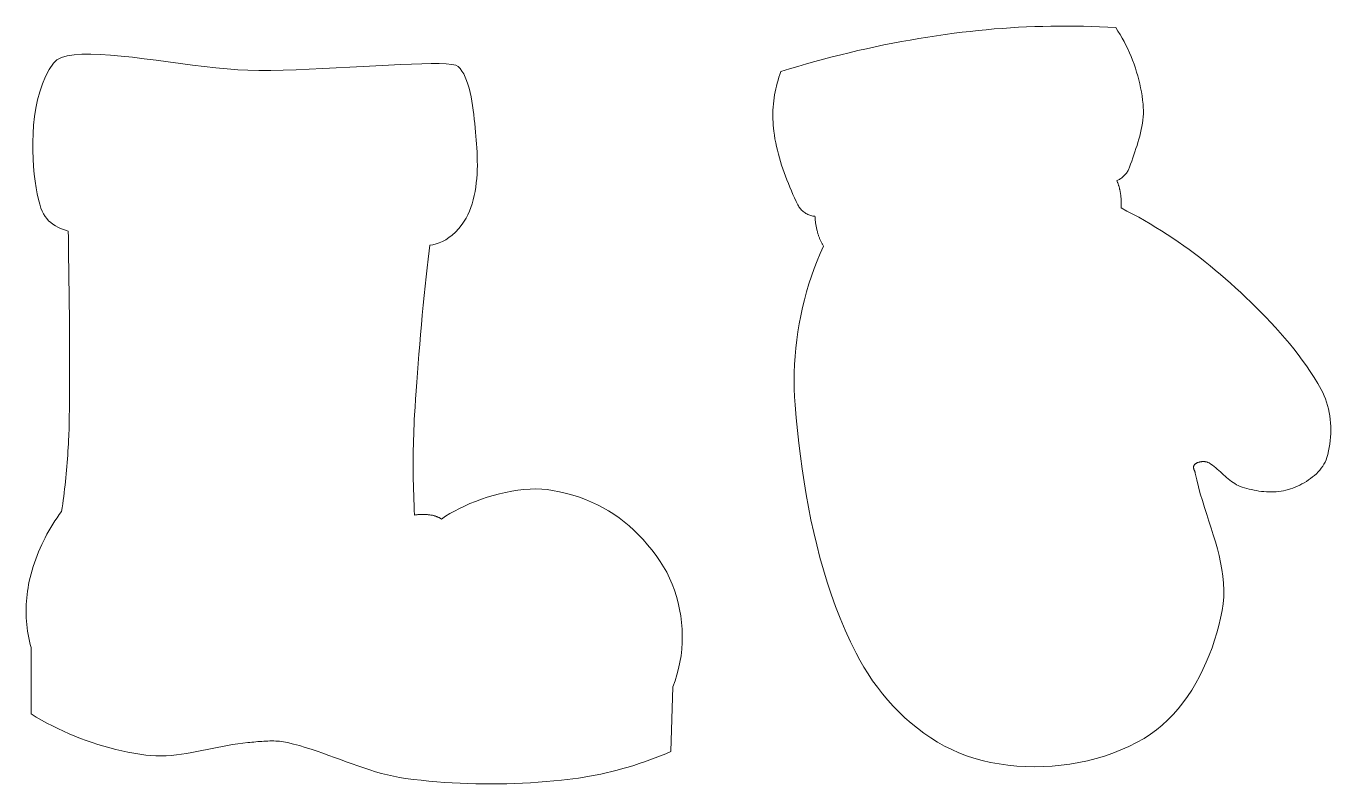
# Model space of a CAD drawing. Extents: x 30 to 226, y 1 to 115.
import ezdxf

# ---------------------------------------------------------------- set-up
doc = ezdxf.new("R2010")
doc.units = 0
doc.header["$MEASUREMENT"] = 0

# ---------------------------------------------------------------- blocks, each defined once
blk = doc.blocks.new('*E0')
at = {"color": 1, "linetype": 'Continuous', "lineweight": 0, "flags": 128}
blk.add_lwpolyline([(92.285171, 40.960586), (92.878017, 41.367136), (93.524254, 41.768484), (94.219205, 42.162138), (94.958192, 42.545605), (95.736537, 42.916394), (96.549563, 43.272013), (97.392593, 43.609969), (98.260949, 43.927771), (99.149954, 44.222926), (100.05493, 44.492943), (100.9712, 44.735329), (101.894086, 44.947592), (102.818911, 45.127241), (103.740998, 45.271782), (104.655668, 45.378725), (105.558245, 45.445578), (106.444051, 45.469847), (107.308409, 45.449042), (108.146641, 45.380669), (108.95407, 45.262237), (109.999979, 45.052431), (111.015489, 44.810321), (112.001467, 44.535625), (112.958782, 44.228065), (113.8883, 43.88736), (114.790889, 43.51323), (115.667415, 43.105395), (116.518747, 42.663575), (117.345752, 42.187489), (118.149297, 41.676858), (118.930249, 41.131401), (119.689476, 40.550839), (120.427845, 39.934892), (121.146223, 39.283278), (121.845478, 38.595719), (122.526477, 37.871933), (123.190088, 37.111642), (123.837178, 36.314564), (124.468613, 35.480421), (125.085263, 34.60893), (125.598614, 33.809619), (126.069912, 32.974603), (126.498812, 32.107346), (126.884965, 31.211315), (127.228027, 30.289976), (127.527649, 29.346792), (127.783486, 28.38523), (127.995192, 27.408754), (128.162419, 26.420831), (128.284821, 25.424925), (128.362052, 24.424503), (128.393765, 23.423028), (128.379613, 22.423967), (128.31925, 21.430785), (128.21233, 20.446946), (128.058505, 19.475918), (127.85743, 18.521164), (127.608757, 17.586151), (127.312141, 16.674343), (126.967235, 15.789206)], dxfattribs=at)
blk = doc.blocks.new('*E1')
at = {"color": 1, "linetype": 'Continuous', "lineweight": 0, "flags": 128}
blk.add_lwpolyline([(35.282141, 42.103206), (34.939853, 41.637456), (34.607148, 41.163427), (34.284187, 40.681473), (33.971134, 40.191946), (33.668152, 39.6952), (33.375403, 39.191588), (33.093052, 38.681464), (32.82126, 38.16518), (32.560191, 37.64309), (32.310009, 37.115547), (32.070875, 36.582904), (31.842954, 36.045516), (31.626407, 35.503734), (31.421399, 34.957913), (31.228092, 34.408405), (31.04665, 33.855563), (30.877234, 33.299742), (30.720009, 32.741294), (30.575138, 32.180573), (30.442783, 31.617931), (30.340312, 31.130344), (30.250116, 30.639008), (30.172183, 30.144375), (30.1065, 29.646899), (30.053056, 29.147032), (30.011837, 28.645229), (29.982832, 28.141941), (29.966028, 27.637623), (29.961413, 27.132728), (29.968976, 26.627708), (29.988703, 26.123017), (30.020582, 25.619107), (30.064602, 25.116433), (30.12075, 24.615447), (30.189013, 24.116603), (30.26938, 23.620353), (30.361838, 23.127151), (30.466375, 22.63745), (30.582978, 22.151702), (30.711636, 21.670362)], dxfattribs=at)
blk = doc.blocks.new('*E2')
at = {"color": 1, "linetype": 'Continuous', "lineweight": 0, "flags": 128}
blk.add_lwpolyline([(30.711636, 11.722793), (31.493016, 11.246416), (32.286224, 10.786373), (33.090673, 10.342877), (33.905777, 9.916139), (34.730951, 9.506367), (35.565607, 9.113774), (36.409161, 8.738571), (37.261024, 8.380966), (38.120613, 8.041172), (38.987339, 7.7194), (39.860617, 7.415858), (40.739862, 7.130759), (41.624485, 6.864313), (42.513903, 6.616731), (43.407527, 6.388223), (44.304773, 6.179), (45.205053, 5.989272), (46.107782, 5.819251), (47.012374, 5.669146), (47.918241, 5.53917), (48.683526, 5.458244), (49.448744, 5.415656), (50.213924, 5.408086), (50.979094, 5.432215), (51.744281, 5.484724), (52.509512, 5.562295), (53.274816, 5.661608), (54.040219, 5.779344), (54.80575, 5.912186), (55.571435, 6.056813), (56.337303, 6.209907), (57.103381, 6.368149), (57.869697, 6.52822), (58.636278, 6.686801), (59.403151, 6.840573), (60.170345, 6.986218), (60.937886, 7.120416), (61.705804, 7.239849), (62.474124, 7.341197), (63.242874, 7.421142), (63.537921, 7.447813), (63.833805, 7.475226), (64.130401, 7.502789), (64.42758, 7.529911), (64.725215, 7.556001), (65.023179, 7.580466), (65.321342, 7.602715), (65.619579, 7.622158), (65.91776, 7.638201), (66.21576, 7.650253), (66.513449, 7.657723), (66.810701, 7.660019), (67.107387, 7.65655), (67.403381, 7.646724), (67.698554, 7.62995), (67.992779, 7.605635), (68.285928, 7.573188), (68.577874, 7.532018), (68.868489, 7.481534), (69.157645, 7.421142), (70.058528, 7.202723), (70.953651, 6.960438), (71.843733, 6.69738), (72.729496, 6.416641), (73.61166, 6.121315), (74.490944, 5.814495), (75.36807, 5.499273), (76.243756, 5.178742), (77.118725, 4.855995), (77.993695, 4.534125), (78.869387, 4.216224), (79.746522, 3.905387), (80.625819, 3.604704), (81.508, 3.31727), (82.393783, 3.046177), (83.28389, 2.794518), (84.17904, 2.565386), (85.079955, 2.361873), (85.987354, 2.187073), (86.901957, 2.044078), (88.062013, 1.892993), (89.224565, 1.757676), (90.389362, 1.637914), (91.556155, 1.533494), (92.724694, 1.444203), (93.894727, 1.369828), (95.066006, 1.310154), (96.238281, 1.264969), (97.4113, 1.234059), (98.584815, 1.217212), (99.758575, 1.214213), (100.93233, 1.224849), (102.10583, 1.248908), (103.278825, 1.286176), (104.451065, 1.33644), (105.6223, 1.399485), (106.792279, 1.4751), (107.960753, 1.56307), (109.127472, 1.663183), (110.292186, 1.775225), (111.135375, 1.867433), (111.977905, 1.973043), (112.819478, 2.091976), (113.659797, 2.224155), (114.498567, 2.369501), (115.33549, 2.527937), (116.170269, 2.699386), (117.002607, 2.883768), (117.832207, 3.081007), (118.658773, 3.291024), (119.482008, 3.513741), (120.301615, 3.749082), (121.117296, 3.996967), (121.928756, 4.257319), (122.735697, 4.53006), (123.537823, 4.815112), (124.334836, 5.112398), (125.12644, 5.421839), (125.912337, 5.743358), (126.692232, 6.076876)], dxfattribs=at)
blk = doc.blocks.new('*E3')
at = {"color": 1, "linetype": 'Continuous', "lineweight": 0, "flags": 128}
blk.add_lwpolyline([(92.285171, 40.960586), (92.211669, 41.006217), (92.137065, 41.050347), (92.061412, 41.092956), (91.984762, 41.134025), (91.907169, 41.173533), (91.828684, 41.211461), (91.749362, 41.247789), (91.669253, 41.282497), (91.588412, 41.315567), (91.506892, 41.346977), (91.424744, 41.376709), (91.342021, 41.404742), (91.258778, 41.431057), (91.175065, 41.455634), (91.090937, 41.478454), (91.006445, 41.499497), (90.921643, 41.518742), (90.836583, 41.536171), (90.751318, 41.551763), (90.665902, 41.5655), (90.546059, 41.582524), (90.425855, 41.597756), (90.305332, 41.611195), (90.184528, 41.622843), (90.063484, 41.632699), (89.94224, 41.640763), (89.820836, 41.647035), (89.699311, 41.651515), (89.577707, 41.654203), (89.456062, 41.655099), (89.334418, 41.654203), (89.212813, 41.651515), (89.091289, 41.647035), (88.969885, 41.640763), (88.84864, 41.632699), (88.727596, 41.622843), (88.606793, 41.611195), (88.486269, 41.597756), (88.366066, 41.582524), (88.246223, 41.5655)], dxfattribs=at)
blk = doc.blocks.new('*E4')
at = {"color": 1, "linetype": 'Continuous', "lineweight": 0, "flags": 128}
blk.add_lwpolyline([(193.435289, 114.700937), (192.222805, 114.768484), (191.009234, 114.824404), (189.79474, 114.868703), (188.579491, 114.901388), (187.363652, 114.922463), (186.147389, 114.931935), (184.930868, 114.929809), (183.714256, 114.916092), (182.497717, 114.890789), (181.281419, 114.853906), (180.065527, 114.805449), (178.850206, 114.745424), (177.635624, 114.673836), (176.421946, 114.590691), (175.209339, 114.495996), (173.997967, 114.389755), (172.787997, 114.271975), (171.579595, 114.142662), (170.372927, 114.001822), (169.168159, 113.849459), (167.850099, 113.670442), (166.533209, 113.479822), (165.217637, 113.277632), (163.903533, 113.063905), (162.591042, 112.838674), (161.280315, 112.601972), (159.971498, 112.353831), (158.664739, 112.094284), (157.360187, 111.823364), (156.05799, 111.541104), (154.758295, 111.247536), (153.461251, 110.942693), (152.167005, 110.626607), (150.875706, 110.299313), (149.587501, 109.960841), (148.302538, 109.611226), (147.020966, 109.2505), (145.742933, 108.878695), (144.468586, 108.495844), (143.198073, 108.101981)], dxfattribs=at)
blk = doc.blocks.new('*E5')
at = {"color": 1, "linetype": 'Continuous', "lineweight": 0, "flags": 128}
blk.add_lwpolyline([(143.198073, 108.101981), (143.043021, 107.678697), (142.898402, 107.250502), (142.764262, 106.817798), (142.640651, 106.380987), (142.527615, 105.94047), (142.425204, 105.496651), (142.333463, 105.04993), (142.252443, 104.60071), (142.182189, 104.149393), (142.12275, 103.696381), (142.074175, 103.242075), (142.03651, 102.786879), (142.009804, 102.331193), (141.994105, 101.875419), (141.98946, 101.419961), (141.995917, 100.965219), (142.013524, 100.511596), (142.042329, 100.059494), (142.08238, 99.609314), (142.133725, 99.161459), (142.214472, 98.584827), (142.308893, 98.010178), (142.416466, 97.437588), (142.536671, 96.867134), (142.668986, 96.298891), (142.812891, 95.732936), (142.967863, 95.169344), (143.133382, 94.608191), (143.308926, 94.049553), (143.493974, 93.493506), (143.688005, 92.940126), (143.890498, 92.389489), (144.100931, 91.84167), (144.318783, 91.296746), (144.543533, 90.754793), (144.774659, 90.215886), (145.011641, 89.680102), (145.253957, 89.147516), (145.501087, 88.618204), (145.752507, 88.092242), (145.824033, 87.955569), (145.904659, 87.822197), (145.993853, 87.69248), (146.091085, 87.566771), (146.195824, 87.445425), (146.30754, 87.328795), (146.425702, 87.217235), (146.549779, 87.111099), (146.679241, 87.01074), (146.813557, 86.916512), (146.952196, 86.828769), (147.094628, 86.747866), (147.240322, 86.674155), (147.388748, 86.60799), (147.539374, 86.549725), (147.69167, 86.499714), (147.845106, 86.458311), (147.99915, 86.42587), (148.153272, 86.402743), (148.306942, 86.389286)], dxfattribs=at)
blk = doc.blocks.new('*E6')
at = {"color": 1, "linetype": 'Continuous', "lineweight": 0, "flags": 128}
blk.add_lwpolyline([(148.306942, 86.389286), (148.314413, 86.259979), (148.323362, 86.130692), (148.333786, 86.001449), (148.345681, 85.872276), (148.359043, 85.743195), (148.373867, 85.614233), (148.390149, 85.485412), (148.407886, 85.356759), (148.427073, 85.228297), (148.447707, 85.100051), (148.469782, 84.972045), (148.493295, 84.844304), (148.518243, 84.716852), (148.54462, 84.589715), (148.572423, 84.462915), (148.601648, 84.336479), (148.63229, 84.210429), (148.664346, 84.084792), (148.697811, 83.959591), (148.732681, 83.834851), (148.762208, 83.734219), (148.793182, 83.633929), (148.825593, 83.534007), (148.859426, 83.434483), (148.894671, 83.335383), (148.931314, 83.236738), (148.969343, 83.138573), (149.008746, 83.040918), (149.049509, 82.943801), (149.091621, 82.847249), (149.135069, 82.751292), (149.17984, 82.655956), (149.225923, 82.561269), (149.273304, 82.467261), (149.321971, 82.37396), (149.371911, 82.281392), (149.423113, 82.189586), (149.475563, 82.098571), (149.52925, 82.008375), (149.58416, 81.919025)], dxfattribs=at)
blk = doc.blocks.new('*E7')
at = {"color": 1, "linetype": 'Continuous', "lineweight": 0, "flags": 128}
blk.add_lwpolyline([(149.58416, 81.919025), (149.089756, 80.811685), (148.623732, 79.688396), (148.186297, 78.550331), (147.77766, 77.39866), (147.398031, 76.234556), (147.047619, 75.059189), (146.726632, 73.873732), (146.435281, 72.679356), (146.173775, 71.477232), (145.942322, 70.268533), (145.741131, 69.05443), (145.570413, 67.836095), (145.430376, 66.614698), (145.32123, 65.391413), (145.243183, 64.167409), (145.196446, 62.94386), (145.181226, 61.721936), (145.197734, 60.502809), (145.246178, 59.287651), (145.326768, 58.077634), (145.490274, 56.163372), (145.675395, 54.245371), (145.88369, 52.32516), (146.116717, 50.40427), (146.376035, 48.484228), (146.6632, 46.566566), (146.979772, 44.652811), (147.327309, 42.744493), (147.707369, 40.843142), (148.121509, 38.950287), (148.571289, 37.067457), (149.058265, 35.196182), (149.583998, 33.33799), (150.150043, 31.494412), (150.757961, 29.666976), (151.409308, 27.857212), (152.105644, 26.066649), (152.848525, 24.296816), (153.639511, 22.549244), (154.48016, 20.825461), (155.036615, 19.774126), (155.636258, 18.734014), (156.277624, 17.707881), (156.959254, 16.698484), (157.679685, 15.708578), (158.437455, 14.740919), (159.231103, 13.798265), (160.059167, 12.88337), (160.920186, 11.998991), (161.812697, 11.147884), (162.735239, 10.332805), (163.686351, 9.55651), (164.66457, 8.821755), (165.668435, 8.131297), (166.696484, 7.487891), (167.747256, 6.894294), (168.819288, 6.353261), (169.91112, 5.86755), (171.021289, 5.439915), (172.148333, 5.073113), (173.393935, 4.734575), (174.662295, 4.447859), (175.950173, 4.212881), (177.254332, 4.029557), (178.571534, 3.897805), (179.89854, 3.81754), (181.232112, 3.788679), (182.569012, 3.811138), (183.906001, 3.884835), (185.239842, 4.009686), (186.567297, 4.185607), (187.885126, 4.412515), (189.190093, 4.690326), (190.478958, 5.018957), (191.748483, 5.398324), (192.995431, 5.828345), (194.216563, 6.308935), (195.408641, 6.840011), (196.568426, 7.421489), (197.692681, 8.053287), (198.638453, 8.657427), (199.545705, 9.320399), (200.414534, 10.038605), (201.245038, 10.808445), (202.037314, 11.626321), (202.791461, 12.488634), (203.507575, 13.391785), (204.185754, 14.332175), (204.826096, 15.306205), (205.428699, 16.310278), (205.993659, 17.340793), (206.521074, 18.394152), (207.011043, 19.466756), (207.463663, 20.555006), (207.87903, 21.655304), (208.257244, 22.764051), (208.5984, 23.877647), (208.902598, 24.992495), (209.169934, 26.104994), (209.400507, 27.211547), (209.560276, 28.244551), (209.645838, 29.277434), (209.66321, 30.310205), (209.618408, 31.342876), (209.51745, 32.375455), (209.366352, 33.407953), (209.171133, 34.44038), (208.937809, 35.472744), (208.672398, 36.505057), (208.380915, 37.537328), (208.06938, 38.569566), (207.743808, 39.601783), (207.410217, 40.633987), (207.074624, 41.666188), (206.743046, 42.698397), (206.421501, 43.730623), (206.116005, 44.762876), (205.832575, 45.795165), (205.57723, 46.827502), (205.355985, 47.859895), (205.34373, 47.914615), (205.328658, 47.969656), (205.311268, 48.024961), (205.292057, 48.080475), (205.271522, 48.13614), (205.250162, 48.191899), (205.228473, 48.247698), (205.206955, 48.303478), (205.186103, 48.359183), (205.166417, 48.414758), (205.148393, 48.470145), (205.13253, 48.525287), (205.119324, 48.580129), (205.109274, 48.634613), (205.102878, 48.688684), (205.100632, 48.742284), (205.103035, 48.795357), (205.110585, 48.847847), (205.123778, 48.899697), (205.143113, 48.950851), (205.168011, 49.000899), (205.196933, 49.048489), (205.229611, 49.093664), (205.265778, 49.136472), (205.305168, 49.176955), (205.347513, 49.215161), (205.392546, 49.251135), (205.44, 49.284921), (205.489608, 49.316565), (205.541102, 49.346113), (205.594215, 49.373609), (205.64868, 49.399099), (205.704231, 49.422629), (205.7606, 49.444243), (205.817519, 49.463987), (205.874722, 49.481906), (205.931941, 49.498046), (205.98891, 49.512452), (206.04536, 49.525169), (206.101026, 49.536242), (206.167391, 49.547785), (206.234652, 49.557842), (206.302662, 49.566318), (206.371274, 49.573117), (206.440342, 49.578146), (206.50972, 49.581309), (206.57926, 49.582512), (206.648817, 49.581659), (206.718244, 49.578656), (206.787395, 49.573408), (206.856122, 49.56582), (206.92428, 49.555798), (206.991722, 49.543246), (207.058302, 49.52807), (207.123872, 49.510174), (207.188287, 49.489465), (207.2514, 49.465846), (207.313064, 49.439224), (207.373133, 49.409504), (207.431461, 49.37659), (207.690525, 49.21212), (207.942973, 49.035919), (208.189704, 48.849652), (208.431618, 48.654986), (208.669612, 48.453587), (208.904587, 48.247121), (209.137442, 48.037256), (209.369075, 47.825658), (209.600385, 47.613992), (209.832273, 47.403925), (210.065636, 47.197123), (210.301375, 46.995254), (210.540388, 46.799982), (210.783573, 46.612975), (211.031832, 46.4359), (211.286062, 46.270421), (211.547162, 46.118206), (211.816032, 45.980921), (212.093571, 45.860233), (212.380678, 45.757807), (212.730958, 45.6506), (213.08605, 45.550044), (213.445403, 45.456677), (213.808464, 45.37104), (214.174683, 45.293671), (214.543506, 45.225108), (214.914382, 45.165892), (215.286759, 45.116559), (215.660086, 45.07765), (216.033809, 45.049704), (216.407378, 45.033259), (216.780239, 45.028853), (217.151843, 45.037027), (217.521635, 45.058319), (217.889065, 45.093267), (218.253581, 45.142411), (218.61463, 45.20629), (218.971661, 45.285442), (219.324122, 45.380406), (219.671461, 45.491721), (220.01142, 45.615528), (220.353069, 45.751675), (220.694924, 45.900043), (221.0355, 46.06051), (221.373313, 46.232956), (221.706879, 46.417259), (222.034713, 46.613298), (222.355331, 46.820953), (222.667249, 47.040104), (222.968983, 47.270628), (223.259048, 47.512405), (223.53596, 47.765315), (223.798235, 48.029236), (224.044388, 48.304048), (224.272936, 48.589629), (224.482393, 48.88586), (224.671276, 49.192618), (224.8381, 49.509783), (224.981381, 49.837235), (225.099635, 50.174851), (225.241087, 50.669901), (225.364282, 51.174092), (225.469033, 51.686179), (225.555156, 52.204916), (225.622464, 52.729058), (225.670772, 53.257359), (225.699894, 53.788572), (225.709645, 54.321453), (225.699839, 54.854755), (225.670291, 55.387232), (225.620816, 55.917639), (225.551226, 56.44473), (225.461338, 56.96726), (225.350965, 57.483982), (225.219921, 57.99365), (225.068022, 58.49502), (224.895082, 58.986844), (224.700914, 59.467878), (224.485334, 59.936875), (224.248156, 60.39259), (223.728067, 61.303682), (223.184033, 62.200447), (222.617217, 63.083293), (222.028785, 63.952629), (221.419902, 64.808863), (220.791733, 65.652404), (220.145441, 66.48366), (219.482192, 67.303039), (218.803151, 68.110949), (218.109482, 68.907798), (217.40235, 69.693996), (216.68292, 70.46995), (215.952356, 71.236069), (215.211824, 71.992761), (214.462487, 72.740433), (213.705511, 73.479496), (212.942061, 74.210356), (212.1733, 74.933422), (211.400395, 75.649102), (210.624509, 76.357806), (209.883008, 77.021794), (209.131963, 77.676182), (208.371596, 78.320818), (207.602129, 78.955548), (206.823783, 79.580222), (206.036778, 80.194686), (205.241337, 80.798789), (204.437681, 81.392377), (203.62603, 81.975299), (202.806606, 82.547402), (201.979631, 83.108534), (201.145326, 83.658543), (200.303912, 84.197276), (199.455611, 84.724581), (198.600643, 85.240306), (197.739229, 85.744298), (196.871593, 86.236405), (195.997953, 86.716474), (195.118533, 87.184354), (194.233553, 87.639892)], dxfattribs=at)
blk = doc.blocks.new('*E8')
at = {"color": 1, "linetype": 'Continuous', "lineweight": 0, "flags": 128}
blk.add_lwpolyline([(194.233553, 87.639892), (194.239987, 87.754284), (194.245178, 87.868799), (194.249127, 87.983417), (194.251835, 88.098117), (194.253303, 88.212881), (194.253531, 88.327687), (194.252521, 88.442516), (194.250273, 88.557347), (194.246789, 88.672162), (194.242069, 88.786939), (194.236114, 88.901658), (194.228926, 89.0163), (194.220505, 89.130845), (194.210852, 89.245271), (194.199968, 89.359561), (194.187854, 89.473692), (194.174511, 89.587646), (194.159939, 89.701403), (194.144141, 89.814941), (194.127116, 89.928242), (194.111968, 90.021357), (194.095573, 90.114335), (194.077937, 90.207151), (194.059067, 90.299782), (194.03897, 90.392205), (194.017653, 90.484396), (193.995122, 90.576332), (193.971385, 90.66799), (193.946448, 90.759345), (193.920319, 90.850376), (193.893004, 90.941057), (193.86451, 91.031367), (193.834843, 91.12128), (193.804012, 91.210775), (193.772023, 91.299827), (193.738882, 91.388414), (193.704596, 91.476511), (193.669173, 91.564096), (193.632619, 91.651144), (193.594942, 91.737633)], dxfattribs=at)
blk = doc.blocks.new('*E9')
at = {"color": 1, "linetype": 'Continuous', "lineweight": 0, "flags": 128}
blk.add_lwpolyline([(193.594942, 91.737633), (193.723231, 91.79314), (193.849657, 91.855091), (193.97396, 91.923214), (194.095881, 91.997233), (194.21516, 92.076875), (194.331537, 92.161865), (194.444753, 92.25193), (194.554548, 92.346796), (194.660662, 92.446188), (194.762837, 92.549833), (194.860811, 92.657457), (194.954327, 92.768785), (195.043124, 92.883544), (195.126942, 93.001459), (195.205522, 93.122257), (195.278605, 93.245664), (195.345931, 93.371404), (195.407239, 93.499206), (195.462272, 93.628794), (195.510768, 93.759894), (195.669358, 94.219173), (195.830271, 94.680608), (195.992111, 95.14409), (196.153482, 95.609513), (196.312989, 96.076769), (196.469236, 96.545752), (196.620829, 97.016352), (196.766371, 97.488464), (196.904468, 97.961979), (197.033724, 98.436791), (197.152743, 98.912792), (197.26013, 99.389874), (197.35449, 99.867931), (197.434427, 100.346854), (197.498546, 100.826537), (197.545452, 101.306873), (197.573748, 101.787753), (197.58204, 102.269071), (197.568932, 102.750719), (197.533029, 103.232589), (197.465153, 103.838535), (197.381758, 104.444123), (197.283029, 105.048842), (197.169146, 105.652183), (197.040294, 106.253632), (196.896654, 106.852681), (196.738409, 107.448816), (196.565743, 108.041527), (196.378836, 108.630303), (196.177873, 109.214633), (195.963035, 109.794006), (195.734506, 110.36791), (195.492468, 110.935834), (195.237103, 111.497268), (194.968595, 112.051699), (194.687125, 112.598618), (194.392878, 113.137512), (194.086034, 113.667871), (193.766777, 114.189183), (193.435289, 114.700937)], dxfattribs=at)

msp = doc.modelspace()

# ---------------------------------------------------------------- linework, layer by layer
at = {"color": 1, "linetype": 'Continuous', "lineweight": 0}
for p, q in [((30.711636, 21.670362), (30.711636, 11.722793)), ((126.967235, 15.789206), (126.692232, 6.076876))]:
    msp.add_line(p, q, dxfattribs=at)
at = {"color": 1, "linetype": 'Continuous', "lineweight": 0, "flags": 128}
for points in [[(94.766064, 108.879622), (94.417446, 109.051964), (93.819015, 109.176276), (92.990873, 109.257038), (91.953118, 109.29873), (90.725851, 109.305833), (89.32917, 109.282828), (87.783176, 109.234194), (86.107968, 109.164411), (84.323646, 109.077961), (82.450309, 108.979324), (80.508058, 108.872979), (78.51699, 108.763407), (76.497207, 108.655089), (74.468808, 108.552505), (72.451892, 108.460135), (70.466559, 108.382459), (68.532908, 108.323958), (66.67104, 108.289113), (64.901054, 108.282403), (63.243049, 108.308309), (61.721434, 108.377296), (60.111126, 108.497709), (58.428014, 108.660711), (56.687986, 108.857463), (54.906932, 109.079127), (53.100741, 109.316866), (51.285301, 109.56184), (49.476501, 109.805213), (47.690232, 110.038147), (45.942381, 110.251802), (44.248838, 110.437342), (42.625491, 110.585928), (41.088231, 110.688722), (39.652945, 110.736887), (38.335523, 110.721583), (37.151854, 110.633974), (36.117827, 110.465221), (35.24933, 110.206486), (34.562254, 109.848932), (34.072486, 109.383719), (33.431443, 108.414192), (32.876315, 107.367837), (32.40238, 106.255366), (32.004912, 105.08749), (31.679189, 103.874919), (31.420486, 102.628366), (31.22408, 101.358541), (31.085248, 100.076155), (30.999264, 98.791919), (30.961406, 97.516545), (30.96695, 96.260743), (31.011172, 95.035224), (31.089348, 93.8507), (31.196754, 92.717882), (31.328668, 91.647481), (31.480364, 90.650207), (31.647119, 89.736772), (31.82421, 88.917887), (32.006913, 88.204263), (32.190503, 87.606611), (32.363421, 87.162152), (32.566252, 86.753687), (32.797935, 86.37936), (33.057406, 86.037314), (33.343605, 85.725692), (33.655468, 85.442636), (33.991935, 85.18629), (34.351942, 84.954796), (34.734429, 84.746298), (35.138333, 84.558938), (35.562592, 84.390859), (36.006143, 84.240204), (36.285146, 84.158587)], [(90.514093, 82.043473), (90.979979, 82.12245), (91.470244, 82.241595), (91.955243, 82.401703), (92.436979, 82.608935), (92.917455, 82.869453), (93.398672, 83.189415), (93.882634, 83.574984), (94.371342, 84.03232), (94.866799, 84.567582), (95.371007, 85.186933), (95.689425, 85.635791), (95.980159, 86.114363), (96.244122, 86.620436), (96.482229, 87.151795), (96.695395, 87.706225), (96.884535, 88.281511), (97.050563, 88.875439), (97.194393, 89.485795), (97.31694, 90.110364), (97.419119, 90.746931), (97.501843, 91.393282), (97.566028, 92.047203), (97.612589, 92.706479), (97.642438, 93.368895), (97.656492, 94.032237), (97.655665, 94.69429), (97.640871, 95.352841), (97.613025, 96.005673), (97.57304, 96.650573), (97.521833, 97.285327), (97.474372, 97.831351), (97.425765, 98.411995), (97.37462, 99.022081), (97.319542, 99.656429), (97.259137, 100.30986), (97.192011, 100.977195), (97.116771, 101.653256), (97.032023, 102.332863), (96.936373, 103.010838), (96.828428, 103.682), (96.706792, 104.341173), (96.570074, 104.983176), (96.416878, 105.60283), (96.245811, 106.194957), (96.055479, 106.754378), (95.844489, 107.275913), (95.611446, 107.754384), (95.354957, 108.184612), (95.073627, 108.561417), (94.766064, 108.879622)], [(35.282141, 42.103206), (35.367034, 42.664009), (35.448668, 43.225383), (35.527039, 43.787299), (35.602145, 44.349728), (35.673983, 44.912643), (35.742551, 45.476013), (35.807845, 46.039811), (35.869863, 46.604008), (35.928603, 47.168576), (35.984061, 47.733484), (36.036234, 48.298706), (36.085121, 48.864211), (36.130718, 49.429972), (36.173022, 49.99596), (36.212031, 50.562145), (36.247742, 51.1285), (36.280153, 51.694996), (36.30926, 52.261604), (36.335061, 52.828295), (36.357553, 53.395041), (36.399655, 54.710752), (36.433472, 56.124935), (36.45956, 57.626654), (36.478472, 59.204971), (36.490762, 60.848948), (36.496984, 62.547647), (36.497692, 64.290132), (36.493439, 66.065465), (36.484779, 67.862708), (36.472267, 69.670923), (36.456456, 71.479173), (36.437899, 73.276521), (36.417152, 75.05203), (36.394767, 76.79476), (36.371298, 78.493776), (36.3473, 80.138139), (36.323326, 81.716912), (36.299929, 83.219157), (36.285146, 84.158587)], [(88.246223, 41.5655), (88.204533, 42.317194), (88.167232, 43.069234), (88.134319, 43.821582), (88.105795, 44.574198), (88.081659, 45.327044), (88.061911, 46.080083), (88.046552, 46.833275), (88.035581, 47.586583), (88.028998, 48.339967), (88.026804, 49.09339), (88.028998, 49.846812), (88.035581, 50.600197), (88.046552, 51.353504), (88.061911, 52.106696), (88.081659, 52.859735), (88.105795, 53.612581), (88.134319, 54.365198), (88.167232, 55.117545), (88.204533, 55.869585), (88.246223, 56.621279), (88.314493, 57.750764), (88.39142, 58.949472), (88.476526, 60.209666), (88.569335, 61.523604), (88.66937, 62.883548), (88.776155, 64.281758), (88.889214, 65.710495), (89.008069, 67.162018), (89.132245, 68.62859), (89.261264, 70.10247), (89.39465, 71.575918), (89.531927, 73.041195), (89.672618, 74.490563), (89.816246, 75.91628), (89.962336, 77.310608), (90.110409, 78.665808), (90.259991, 79.974139), (90.410604, 81.227862), (90.514093, 82.043473)]]:
    msp.add_lwpolyline(points, dxfattribs=at)

# ---------------------------------------------------------------- block references
at = {"color": 1, "linetype": 'Continuous'}
for name in ['*E4', '*E9', '*E5', '*E8', '*E7', '*E6', '*E0', '*E1', '*E3', '*E2']:
    msp.add_blockref(name, (0, 0), dxfattribs=at)

doc.saveas('drawing.dxf')
